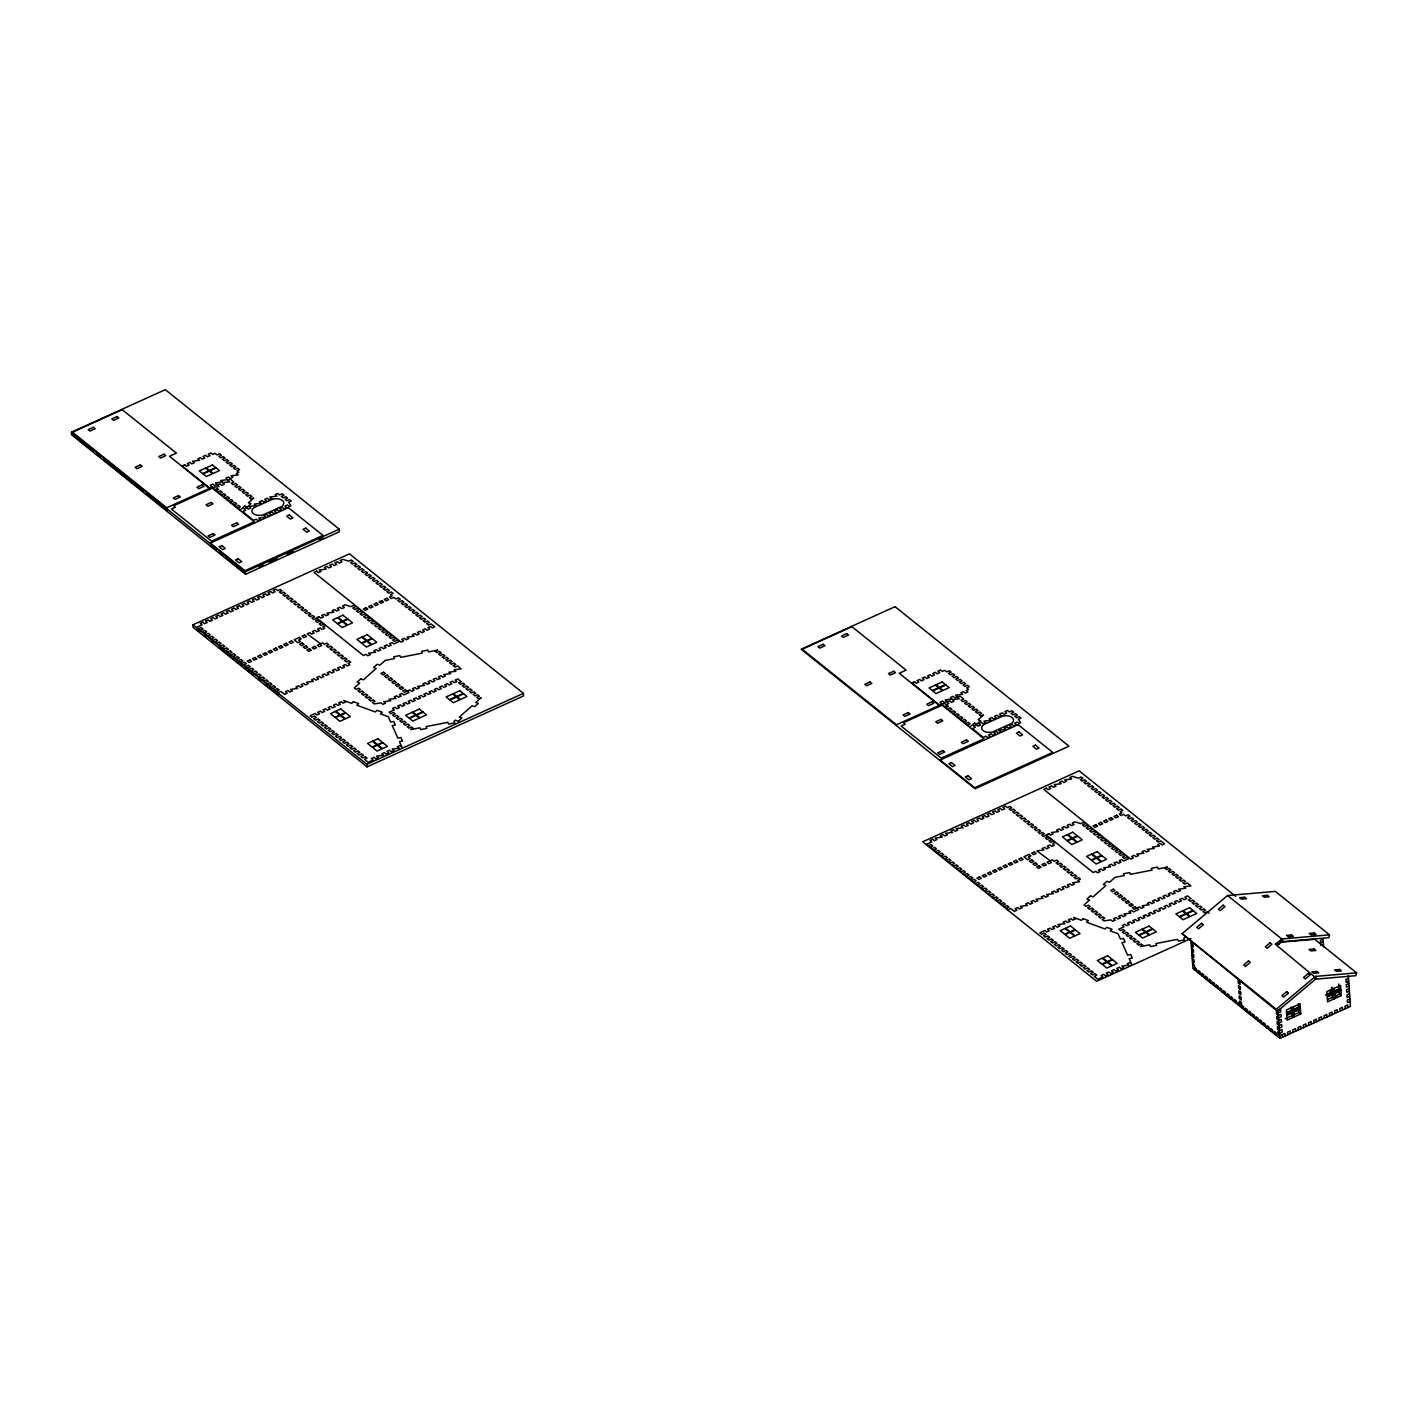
<?xml version="1.0" encoding="UTF-8"?>
<svg xmlns="http://www.w3.org/2000/svg" width="1428" height="1428" viewBox="0 0 1428 1428"><rect width="100%" height="100%" fill="white"/><g stroke="black" fill="none" stroke-linecap="round" stroke-linejoin="round"><path stroke-width="1.5" d="M1227.562 895.517L1281.737 938.964L1281.005 941.784L1328.79 937.678L1329.522 934.858L1275.347 891.411L1227.562 895.517L1182.098 933.68L1277.4 1011.256L1316.527 978.394L1275.418 944.283L1281.737 938.964L1329.522 934.858M1356.6 972.861L1315.456 976.395L1314.724 979.215L1355.85 975.681L1356.6 972.861L1314.742 939.303L1279.649 942.301M1185.472 937.303L1183.723 938.125L1184.508 939.892L1178.368 941.106L1177.564 939.338L1155.841 943.587L1156.644 945.372L1150.486 946.568L1149.701 944.8L1140.472 946.603L1143.078 945.425L1141.258 943.979L1138.651 945.157L1136.849 943.712L1139.455 942.516L1137.634 941.07L1135.028 942.248L1133.225 940.802L1135.831 939.624L1134.01 938.16L1131.404 939.338L1129.602 937.893L1132.208 936.714L1130.387 935.251L1127.781 936.447L1125.978 934.983L1128.584 933.805L1126.763 932.359L1124.157 933.537L1122.354 932.073L1124.961 930.895L1123.14 929.45L1120.534 930.628L1118.713 929.182L1124.05 926.897L1122.247 925.451L1124.853 924.273L1126.674 925.719L1129.28 924.541L1127.46 923.095L1130.137 921.881L1131.94 923.327L1134.564 922.149L1132.743 920.685L1135.349 919.507L1137.17 920.971L1139.776 919.775L1137.955 918.329L1140.561 917.151L1142.382 918.597L1144.988 917.419L1143.185 915.973L1145.791 914.777L1147.594 916.24L1150.2 915.045L1148.398 913.599L1151.004 912.421L1152.824 913.866L1155.43 912.688L1153.61 911.242L1156.216 910.047L1158.037 911.51L1160.643 910.332L1158.822 908.868L1161.428 907.69L1163.249 909.136L1165.855 907.958L1164.052 906.512L1166.658 905.316L1168.461 906.78L1171.067 905.602L1169.264 904.138L1171.87 902.96L1173.691 904.406L1176.297 903.228L1174.476 901.782L1177.083 900.586L1178.903 902.05L1181.509 900.872L1179.689 899.408L1182.295 898.23L1184.115 899.676L1186.722 898.498L1184.919 897.052L1187.525 895.874L1191.023 898.676L1188.417 899.854L1190.22 901.318L1192.844 900.122L1194.647 901.586L1192.041 902.764L1193.844 904.21L1196.468 903.031L1198.27 904.495L1195.664 905.673L1197.485 907.119L1200.091 905.941L1201.894 907.387L1199.288 908.583L1201.109 910.029L1203.715 908.851L1205.518 910.296L1202.911 911.475L1204.732 912.938L1207.338 911.76L1209.141 913.206M1278.078 944.943L1282.808 940.963L1281.737 938.964M1277.4 1011.256L1276.329 1009.239L1315.456 976.395M71.4 432.238L165.309 389.666L339.257 529.181L339.436 531.751L245.545 574.306L71.579 434.808L71.4 432.238L245.366 571.736L245.545 574.306M245.366 571.736L339.257 529.181M259.111 566.97L263.109 565.149M269.107 562.436L277.121 558.812M287.117 554.278L293.115 551.565M319.104 539.784L323.103 537.963M192.923 624.786L349.432 553.85L523.398 693.365L523.558 695.936L367.067 766.872L193.101 627.374L192.923 624.786L366.889 764.301L367.067 766.872M366.889 764.301L523.398 693.365M1190.934 938.553L1096.633 981.304L922.666 841.788L1079.157 770.852L1235.738 896.409M1323.238 941.73L1320.632 942.908L1320.454 940.338L1323.06 939.16L1323.595 946.871M1320.811 945.479L1323.417 944.301M1276.204 1008.775L1278.006 1010.221L1280.613 1009.043L1280.791 1011.613L1278.185 1012.791L1276.364 1011.345L1276.543 1013.916L1278.363 1015.362L1280.97 1014.183L1281.148 1016.754L1278.542 1017.932L1276.721 1016.486L1276.9 1019.056L1278.703 1020.502L1281.327 1019.324L1281.487 1021.895L1278.881 1023.073L1277.078 1021.627L1277.257 1024.197L1279.06 1025.643L1281.666 1024.465L1281.844 1027.035L1279.238 1028.214L1277.417 1026.768L1277.596 1029.338L1279.417 1030.784L1282.023 1029.606L1282.201 1032.176L1279.595 1033.354L1277.774 1031.909L1277.953 1034.479L1279.756 1035.925L1282.362 1034.747M1348.496 978.269L1345.89 979.447L1346.069 982.018L1348.675 980.84M1333.413 988.658L1326.898 991.621L1327.219 996.405L1333.734 993.442L1333.413 988.658L1331.592 987.212L1331.931 991.996L1333.734 993.442M1286.539 1012.559L1291.43 1010.346L1293.25 1011.792L1286.717 1014.755L1286.396 1009.971L1292.911 1007.026L1293.25 1011.792M1293.714 1009.31L1298.605 1007.097L1300.408 1008.543L1293.893 1011.506L1292.09 1010.042M1325.398 994.941L1331.931 991.996M1332.574 991.692L1339.089 988.729L1340.91 990.193L1334.395 993.138L1332.574 991.692L1332.36 988.515M1286.574 1013.202L1291.465 1010.988L1293.286 1012.434L1293.607 1017.218L1287.092 1020.163L1286.771 1015.397L1293.286 1012.434M1293.75 1009.953L1298.641 1007.74L1300.462 1009.185L1300.783 1013.969L1294.268 1016.915L1292.447 1015.469L1298.98 1012.506L1300.783 1013.969M1327.076 994.852L1331.967 992.639L1332.288 997.404L1334.109 998.868L1327.594 1001.813L1327.255 997.047L1333.788 994.084L1334.109 998.868M1334.252 991.603L1339.143 989.372L1340.946 990.836L1341.285 995.602L1334.752 998.565L1332.949 997.119L1332.627 992.335M1349.032 985.98L1346.425 987.159L1346.247 984.588L1348.853 983.41L1347.032 981.964M1300.462 1009.185L1293.947 1012.149L1294.268 1016.915M1340.946 990.836L1334.43 993.781L1334.752 998.565M1349.192 988.551L1346.586 989.729L1346.765 992.299L1349.371 991.121M1285.271 1018.717L1291.804 1015.754L1293.607 1017.218M1327.397 999.618L1332.288 997.404M1334.573 996.369L1339.464 994.156L1341.285 995.602M1349.549 993.692L1346.943 994.87L1347.122 997.44L1349.728 996.262M1349.906 998.832L1347.3 1000.011L1347.461 1002.581L1350.085 1001.403M1191.023 940.463L1192.951 968.577L1279.934 1038.334L1350.424 1006.383L1348.318 975.699M1275.418 944.283L1279.256 943.944M1329.504 990.461L1333.788 994.084M1334.948 994.816L1336.751 996.262M1182.098 933.68L1276.329 1009.239M1191.202 943.033L1193.023 944.497L1193.183 947.067L1191.38 945.604M1191.559 948.174L1193.362 949.638L1193.54 952.208L1191.72 950.745M1191.898 953.315L1193.719 954.779L1193.897 957.349L1192.077 955.885M1192.255 958.456L1194.058 959.919L1194.236 962.49L1192.434 961.026M1192.612 963.597L1194.415 965.06L1194.754 970.023M1194.576 967.452L1196.396 968.916L1196.575 971.486M1239.7 1003.634L1238.076 1002.331L1238.255 1004.901M1241.521 1005.098L1243.502 1006.686L1243.681 1009.257M72.65 434.79L93.195 451.266M96.622 454.015L100.049 456.764M103.476 459.513L142.889 491.107M146.316 493.856L166.88 510.349M210.576 545.621L215.753 549.762M219.216 552.547L222.661 555.313M226.124 558.08L245.116 573.324M196.993 629.819L198.795 631.265M204.24 635.639L206.043 637.084M211.487 641.44L213.308 642.903M218.734 647.259L220.555 648.705M222.357 650.168L224.178 651.614M225.981 653.078L227.802 654.524M229.605 655.97L231.425 657.433M233.228 658.879L235.049 660.343M236.852 661.789L238.672 663.235M240.475 664.698L242.117 666.001M243.92 667.465L245.919 669.054M247.722 670.5L249.543 671.963M251.346 673.409L253.167 674.873M258.593 679.228L260.414 680.674M265.858 685.047L267.661 686.493M269.481 687.939L271.284 689.403M273.105 690.849L274.908 692.312M276.729 693.758L278.531 695.204M1347.8 1007.561L1347.639 1004.991L1345.015 1006.169L1345.194 1008.739M1342.588 1009.917L1342.409 1007.347L1339.803 1008.525L1339.982 1011.113M1340.91 990.193L1340.589 985.409L1334.055 988.372L1334.395 993.138M1338.768 983.963L1339.089 988.729M1339.143 989.372L1339.464 994.156M1337.376 1012.291L1337.197 1009.721L1334.591 1010.899L1334.769 1013.469M1332.163 1014.648L1331.985 1012.077L1329.379 1013.255L1329.557 1015.826M1326.933 1017.022L1326.773 1014.451L1324.149 1015.629L1324.327 1018.2M1321.721 1019.378L1321.543 1016.807L1318.936 1017.985L1319.115 1020.556M1316.509 1021.752L1316.33 1019.181L1313.724 1020.36L1313.903 1022.93M1311.297 1024.108L1311.118 1021.538L1308.512 1022.716L1308.691 1025.286M1306.067 1026.482L1305.906 1023.912L1303.282 1025.09L1303.461 1027.66M1300.408 1008.543L1300.087 1003.777L1293.572 1006.722L1293.893 1011.506M1300.854 1028.838L1300.676 1026.268L1298.07 1027.446L1298.248 1030.016M1298.391 1003.902L1298.605 1007.097M1298.641 1007.74L1298.98 1012.506M1295.642 1031.212L1295.464 1028.624L1292.858 1029.82L1293.036 1032.39M1291.215 1007.151L1291.43 1010.346M1291.59 1012.577L1291.804 1015.754M1290.359 1033.604L1290.18 1031.034L1287.574 1032.212L1287.753 1034.782M1285.146 1035.96L1284.968 1033.39L1282.362 1034.568L1282.54 1037.139M1278.006 1010.221L1279.934 1038.334M1276.293 1035.425L1276.132 1032.855L1274.311 1031.391L1274.49 1033.961M1272.669 1032.515L1272.509 1029.945L1270.688 1028.499L1270.866 1031.07M1269.046 1029.606L1268.885 1027.035L1267.064 1025.59L1267.243 1028.16M1265.422 1026.696L1265.262 1024.126L1263.441 1022.68L1263.619 1025.25M1261.799 1023.787L1261.62 1021.216L1259.817 1019.77L1259.996 1022.341M1258.175 1020.895L1257.997 1018.325L1256.194 1016.861L1256.372 1019.431M1254.552 1017.985L1254.373 1015.415L1252.57 1013.951L1252.749 1016.522M1250.928 1015.076L1250.75 1012.506L1248.947 1011.06L1249.125 1013.63M1247.304 1012.166L1247.126 1009.596L1245.323 1008.15L1245.502 1010.721M1241.7 1007.668L1241.343 1002.527L1239.522 1001.064L1239.879 1006.205M1236.434 1003.456L1236.255 1000.885L1234.452 999.421L1234.631 1001.992M1232.81 1000.546L1232.632 997.976L1230.829 996.512L1230.99 999.082M1229.187 997.636L1229.008 995.066L1227.205 993.62L1227.366 996.191M1225.563 994.727L1225.385 992.157L1223.582 990.711L1223.742 993.281M1221.94 991.817L1221.761 989.247L1219.958 987.801L1220.119 990.372M1218.316 988.926L1218.138 986.355L1216.335 984.892L1216.495 987.462M1214.692 986.016L1214.514 983.446L1212.693 981.982L1212.872 984.552M1211.069 983.107L1210.89 980.536L1209.07 979.09L1209.248 981.661M1207.445 980.197L1207.267 977.627L1205.446 976.181L1205.625 978.751M1203.822 977.287L1203.643 974.717L1201.823 973.271L1202.001 975.842M1200.198 974.378L1200.02 971.808L1198.199 970.362L1198.378 972.932M244.723 506.047L240.243 510.01L237.708 507.993L240.315 506.815L238.512 505.351L235.906 506.547L234.085 505.084L236.691 503.906L234.888 502.442L232.282 503.638L230.461 502.174L233.067 500.996L231.265 499.55L228.658 500.728L226.838 499.264L229.444 498.086L227.641 496.641L225.035 497.819L223.214 496.373L225.82 495.177L224.017 493.731L221.411 494.909L219.591 493.463L222.197 492.285L220.394 490.821L217.788 492L215.967 490.554L218.573 489.376L217.449 488.465L214.843 489.643L212.094 487.448L219.127 486.537L217.324 485.092L219.93 483.913L221.733 485.359L224.339 484.181L222.536 482.718L229.569 481.807L227.748 480.361L230.354 479.183L233.871 481.986L231.247 483.164L233.067 484.627L235.674 483.432L237.494 484.895L234.87 486.073L236.691 487.537L239.297 486.341L241.118 487.805L238.512 488.983L240.315 490.429L242.921 489.251L244.741 490.714L242.135 491.892L243.938 493.338L246.544 492.16L248.365 493.606L245.759 494.802L247.562 496.248L250.168 495.07L251.988 496.516L249.382 497.694L251.185 499.157L253.791 497.979L248.347 502.817L250.953 503.763L247.33 506.994L244.723 506.047M360.766 678.889L357.125 682.12L359.731 683.084L354.287 687.921L356.107 689.367L358.714 688.189L360.516 689.635L357.91 690.831L359.731 692.277L362.337 691.098L364.14 692.544L361.534 693.722L363.355 695.186L365.961 694.008L367.764 695.454L365.157 696.632L366.978 698.096L369.584 696.9L371.387 698.363L368.781 699.541L370.602 700.987L373.208 699.809L375.011 701.273L372.405 702.451L374.225 703.897L381.133 702.897L382.936 704.343L385.56 703.165L383.739 701.701L390.772 700.791L388.969 699.345L395.984 698.435L394.182 696.971L396.716 695.829L398.519 697.275L401.143 696.096L399.322 694.651L401.928 693.472L403.749 694.918L408.961 692.544L405.338 689.653L402.732 690.831L404.535 692.277L409.765 689.92L411.567 691.366L414.174 690.188L412.371 688.742L414.977 687.546L416.78 689.01L419.404 687.832L417.583 686.368L424.616 685.458L422.795 684.012L425.401 682.816L427.222 684.28L429.828 683.102L428.007 681.638L430.631 680.46L432.434 681.906L435.04 680.728L433.219 679.282L435.826 678.104L437.646 679.549L440.252 678.371L438.45 676.908L441.056 675.73L442.858 677.193L445.465 675.997L443.662 674.551L450.695 673.641L448.874 672.177L455.907 671.267L454.086 669.821L461.19 668.875L457.567 665.966L454.961 667.162L453.14 665.698L455.764 664.52L453.943 663.056L451.337 664.252L449.517 662.788L452.14 661.61L450.32 660.164L447.714 661.342L445.893 659.879L448.517 658.701L446.696 657.255L444.09 658.433L442.269 656.987L444.876 655.791L443.073 654.345L440.467 655.523L438.646 654.078L441.252 652.899L439.449 651.436L436.843 652.614L435.147 651.257L437.753 650.079L428.525 651.9L427.74 650.115L421.581 651.329L422.385 653.096L400.661 657.362L399.858 655.595L393.717 656.791L394.503 658.576L385.274 660.379L379.83 665.216L377.224 664.27L373.583 667.501L376.189 668.447L363.372 679.853L360.766 678.889M353.466 701.719L351.645 703.344L343.827 700.488L345.647 701.933L343.041 703.111L341.221 701.666L338.614 702.844L340.435 704.29L337.811 705.486L336.008 704.022L333.402 705.218L335.205 706.664L332.599 707.842L330.796 706.396L328.19 707.574L329.993 709.02L327.387 710.216L325.566 708.752L322.96 709.93L324.781 711.394L322.175 712.572L320.354 711.126L317.748 712.304L319.569 713.75L316.945 714.946L315.142 713.482L310.09 715.767L311.911 717.231L314.517 716.035L316.338 717.499L313.714 718.677L315.534 720.14L318.141 718.944L319.961 720.408L317.337 721.586L319.158 723.032L321.764 721.854L323.585 723.318L320.979 724.496L322.782 725.942L325.388 724.764L327.208 726.209L324.602 727.405L326.405 728.851L329.011 727.673L330.832 729.119L328.226 730.297L330.029 731.761L332.635 730.583L334.455 732.029L331.849 733.207L333.652 734.67L336.258 733.474L338.079 734.938L335.473 736.116L337.276 737.562L339.882 736.384L341.703 737.848L339.096 739.026L340.899 740.472L343.505 739.293L345.326 740.739L342.72 741.935L344.523 743.381L347.129 742.203L348.95 743.649L346.344 744.827L348.146 746.291L350.752 745.113L352.573 746.558L349.967 747.736L351.77 749.2L354.376 748.004L356.197 749.468L353.591 750.646L355.393 752.11L358.017 750.914L359.82 752.377L357.214 753.556L359.017 755.001L361.641 753.823L363.444 755.287L360.838 756.465L362.641 757.911L365.265 756.733L367.067 758.179L364.461 759.375L368.085 762.266L373.136 759.982L371.316 758.536L373.922 757.358L375.743 758.803L378.349 757.625L376.528 756.162L383.561 755.251L381.758 753.805L384.364 752.627L386.167 754.073L388.773 752.895L386.97 751.449L389.576 750.253L391.379 751.717L394.003 750.521L392.182 749.075L399.215 748.165L397.395 746.719L400.001 745.523L401.821 746.987L399.447 741.668L402.517 741.061L400.929 737.508L397.859 738.115L392.254 725.585L395.324 724.978L393.753 721.443L390.665 722.05L388.291 716.713L380.473 713.857L382.293 712.251L377.081 710.341L375.261 711.965L356.857 705.236L358.678 703.629L353.466 701.719M455.728 720.301L453.979 721.122L454.764 722.889L448.624 724.103L447.821 722.336L426.097 726.602L426.901 728.369L420.742 729.583L419.957 727.798L410.728 729.619L413.335 728.423L411.532 726.977L408.908 728.155L407.105 726.709L409.711 725.531L407.908 724.067L405.284 725.245L403.481 723.8L406.087 722.622L404.267 721.158L401.661 722.354L399.858 720.89L402.464 719.712L400.643 718.248L398.037 719.444L396.234 717.981L398.84 716.802L397.02 715.357L394.414 716.535L392.611 715.071L395.217 713.893L393.396 712.447L390.79 713.625L388.987 712.179L394.324 709.912L392.504 708.449L395.11 707.271L396.93 708.716L399.537 707.538L397.716 706.092L400.393 704.879L402.214 706.324L404.82 705.146L402.999 703.701L405.606 702.505L407.426 703.968L410.032 702.79L408.229 701.326L410.836 700.148L412.638 701.594L415.245 700.416L413.442 698.97L416.048 697.774L417.868 699.238L420.475 698.06L418.654 696.596L421.26 695.418L423.081 696.864L425.687 695.686L423.866 694.24L426.472 693.044L428.293 694.508L430.899 693.33L429.096 691.866L431.702 690.688L433.505 692.134L436.111 690.956L434.308 689.51L436.914 688.332L438.735 689.778L441.341 688.599L439.521 687.136L442.127 685.958L443.947 687.404L446.553 686.225L444.733 684.78L447.357 683.601L449.16 685.047L451.766 683.869L449.963 682.405L452.569 681.227L454.372 682.691L456.978 681.495L455.175 680.049L457.781 678.871L461.28 681.674L458.674 682.852L460.494 684.315L463.1 683.119L464.903 684.583L462.297 685.761L464.118 687.225L466.724 686.029L468.527 687.493L465.921 688.671L467.741 690.117L470.347 688.939L472.15 690.402L469.544 691.58L471.365 693.026L473.971 691.848L475.774 693.294L473.168 694.49L474.989 695.936L477.595 694.758L479.397 696.204L476.791 697.382L478.612 698.845L481.218 697.667L475.774 702.505L478.38 703.451L474.739 706.681L472.132 705.735L459.37 717.088L461.958 718.034L458.334 721.265L455.728 720.301M974.449 723.032L969.987 727.013L967.452 724.996L970.058 723.817L968.255 722.354L965.631 723.532L963.829 722.086L966.435 720.908L964.632 719.444L962.008 720.64L960.205 719.176L962.811 717.998L961.008 716.535L958.384 717.731L956.581 716.267L959.188 715.089L957.367 713.643L954.761 714.821L952.958 713.375L955.564 712.179L953.743 710.733L951.137 711.912L949.334 710.466L951.94 709.27L950.12 707.824L947.514 709.002L945.711 707.556L948.317 706.378L947.192 705.468L944.586 706.646L941.837 704.45L944.443 703.272L946.264 704.718L948.87 703.54L947.05 702.094L949.656 700.898L951.476 702.362L954.082 701.184L952.28 699.72L959.295 698.81L957.492 697.364L960.098 696.168L963.597 698.988L960.99 700.166L962.811 701.63L965.417 700.434L967.22 701.898L964.614 703.076L966.435 704.522L969.041 703.344L970.844 704.807L968.238 705.985L970.058 707.431L972.664 706.253L974.467 707.699L971.861 708.895L973.682 710.341L976.288 709.163L978.091 710.609L975.485 711.787L977.305 713.25L979.911 712.072L981.732 713.518L979.108 714.696L980.929 716.16L983.535 714.964L978.091 719.819L980.697 720.765L977.055 723.996L974.449 723.032M1090.51 895.891L1086.869 899.122L1089.475 900.068L1084.03 904.924L1085.833 906.369L1088.457 905.191L1090.26 906.637L1087.654 907.815L1089.457 909.279L1092.081 908.101L1093.884 909.547L1091.278 910.725L1093.08 912.189L1095.704 910.993L1097.507 912.456L1094.901 913.634L1096.704 915.08L1099.328 913.902L1101.131 915.366L1098.525 916.544L1100.345 917.99L1102.951 916.812L1104.754 918.258L1102.148 919.453L1103.969 920.899L1110.877 919.9L1112.68 921.346L1115.304 920.167L1113.483 918.704L1116.089 917.526L1117.91 918.972L1120.516 917.793L1118.695 916.348L1121.319 915.152L1123.122 916.615L1125.728 915.437L1123.925 913.974L1130.869 913.099L1129.066 911.653L1131.672 910.457L1133.475 911.921L1138.705 909.547L1135.082 906.637L1132.475 907.833L1134.278 909.279L1139.49 906.923L1141.311 908.369L1143.917 907.191L1142.097 905.727L1149.129 904.816L1147.327 903.371L1149.933 902.193L1151.736 903.638L1154.342 902.46L1152.539 900.997L1155.145 899.818L1156.966 901.282L1159.572 900.086L1157.751 898.64L1160.357 897.462L1162.178 898.908L1164.784 897.73L1162.963 896.284L1165.569 895.106L1167.39 896.552L1169.996 895.374L1168.175 893.91L1170.781 892.732L1172.602 894.178L1175.208 893L1173.405 891.554L1176.012 890.376L1177.814 891.822L1180.42 890.644L1178.618 889.18L1185.651 888.27L1183.83 886.824L1190.934 885.878L1187.311 882.968L1184.705 884.146L1182.884 882.7L1185.49 881.522L1183.687 880.059L1181.081 881.254L1179.26 879.791L1181.866 878.613L1180.063 877.149L1177.457 878.345L1175.637 876.881L1178.243 875.703L1176.44 874.257L1173.834 875.435L1172.013 873.972L1174.619 872.794L1172.816 871.348L1170.21 872.526L1168.39 871.08L1170.996 869.884L1169.193 868.438L1166.587 869.616L1164.891 868.26L1167.497 867.082L1158.269 868.884L1157.483 867.117L1151.325 868.331L1152.11 870.098L1130.387 874.364L1129.602 872.597L1123.443 873.793L1124.247 875.578L1115.018 877.381L1109.574 882.218L1106.968 881.272L1103.326 884.503L1105.932 885.449L1093.116 896.855L1090.51 895.891M1083.209 918.722L1081.389 920.328L1073.57 917.472L1075.391 918.936L1072.767 920.114L1070.964 918.668L1068.358 919.846L1070.161 921.292L1067.555 922.488L1065.752 921.024L1063.146 922.202L1064.949 923.666L1057.916 924.576L1059.737 926.022L1057.131 927.218L1055.31 925.755L1052.704 926.933L1054.524 928.396L1051.9 929.574L1050.098 928.129L1047.492 929.307L1049.294 930.753L1046.688 931.931L1044.885 930.485L1039.834 932.77L1041.655 934.233L1044.261 933.037L1046.064 934.501L1043.457 935.679L1045.278 937.125L1047.884 935.947L1049.687 937.411L1047.081 938.589L1048.902 940.035L1051.508 938.856L1053.311 940.302L1050.705 941.498L1052.525 942.944L1055.131 941.766L1056.934 943.212L1054.328 944.39L1056.149 945.854L1058.755 944.676L1060.558 946.121L1057.952 947.3L1059.772 948.763L1062.378 947.567L1064.199 949.031L1061.575 950.209L1063.396 951.655L1066.002 950.477L1067.823 951.94L1065.199 953.119L1067.019 954.564L1069.626 953.386L1071.446 954.832L1068.822 956.028L1070.643 957.474L1073.249 956.296L1075.07 957.742L1072.446 958.938L1074.267 960.384L1076.873 959.205L1078.693 960.651L1076.087 961.829L1077.89 963.293L1080.496 962.115L1082.317 963.561L1079.711 964.739L1081.514 966.203L1084.12 965.007L1085.94 966.47L1083.334 967.649L1085.137 969.094L1087.743 967.916L1089.564 969.38L1086.958 970.558L1088.761 972.004L1091.367 970.826L1093.188 972.272L1090.581 973.468L1092.384 974.913L1094.99 973.735L1096.811 975.181L1094.205 976.359L1097.829 979.269L1102.862 976.984L1101.059 975.538L1103.665 974.36L1105.468 975.806L1108.092 974.628L1106.272 973.164L1108.878 971.986L1110.698 973.45L1113.304 972.254L1111.484 970.808L1114.09 969.63L1115.911 971.076L1118.517 969.898L1116.714 968.434L1119.32 967.256L1121.123 968.72L1123.729 967.524L1121.926 966.078L1128.959 965.167L1127.138 963.704L1129.744 962.526L1131.565 963.989L1129.173 958.67L1132.261 958.063L1130.673 954.511L1127.602 955.118L1121.997 942.587L1125.068 941.98L1123.479 938.446L1120.409 939.035L1118.035 933.716L1110.216 930.86L1112.037 929.253L1106.825 927.343L1105.004 928.968L1086.601 922.238L1088.422 920.632L1083.209 918.722M1201.537 923.309L1196.753 927.325L1198.574 928.771L1203.34 924.773L1201.537 923.309M1223.153 905.173L1218.37 909.172L1220.19 910.636L1224.956 906.619L1223.153 905.173M1248.465 960.955L1243.699 964.953L1245.502 966.417L1250.285 962.401L1248.465 960.955M1270.081 942.819L1265.315 946.818L1267.118 948.263L1271.902 944.265L1270.081 942.819M1286.699 991.621L1281.933 995.619L1283.736 997.065L1288.52 993.067L1286.699 991.621M1308.316 973.468L1303.55 977.484L1305.353 978.93L1310.136 974.931L1308.316 973.468M122.183 409.675L72.471 432.22L166.701 507.779L209.505 488.376L169.45 456.264L176.376 453.122L122.183 409.675M93.373 427.275L88.161 429.649L89.982 431.095L95.194 428.739L93.373 427.275M117.025 416.565L111.812 418.939L113.615 420.385L118.827 418.011L117.025 416.565M140.319 464.921L135.107 467.277L136.91 468.741L142.122 466.367L140.319 464.921M163.952 454.211L158.74 456.567L160.561 458.031L165.773 455.657L163.952 454.211M184.712 464.796L182.106 465.974L209.452 487.894L212.058 486.716L210.237 485.27L212.861 484.074L214.664 485.538L217.27 484.36L215.467 482.896L222.482 481.986L220.68 480.54L227.712 479.629L225.892 478.166L228.498 476.988L230.319 478.434L232.925 477.255L231.104 475.81L238.137 474.899L236.334 473.436L238.762 472.329L236.959 470.883L239.565 469.705L237.744 468.241L235.138 469.437L233.335 467.973L235.941 466.795L234.121 465.349L231.514 466.528L229.694 465.064L232.318 463.886L230.497 462.44L227.891 463.618L226.07 462.172L228.694 460.976L226.873 459.53L224.267 460.709L222.447 459.263L225.071 458.085L223.25 456.621L220.644 457.799L218.823 456.353L221.447 455.175L219.626 453.711L217.02 454.907L215.057 453.319L212.611 454.425L210.808 452.979L208.185 454.158L210.005 455.603L207.399 456.781L205.578 455.336L202.972 456.514L204.793 457.977L202.187 459.156L200.366 457.692L197.76 458.888L199.581 460.334L192.548 461.244L194.351 462.708L191.745 463.886L189.942 462.422L187.318 463.618L189.139 465.064L186.532 466.242L184.712 464.796M205.561 468.116L199.331 470.937L202.615 473.56L208.827 470.74L205.561 468.116M212.433 464.993L206.221 467.813L209.488 470.437L215.717 467.616L212.433 464.993M209.291 471.097L203.062 473.917L206.328 476.541L212.558 473.721L209.291 471.097M216.163 467.973L209.934 470.812L213.218 473.436L219.448 470.615L216.163 467.973M178.554 495.587L173.341 497.944L175.144 499.407L180.356 497.033L178.554 495.587M202.187 484.86L196.975 487.234L198.795 488.679L204.008 486.323L202.187 484.86M212.415 488.197L173.609 505.78L175.412 507.226L171.414 509.046L211.469 541.158L254.273 521.755L212.415 488.197M211.237 502.406L206.007 504.762L207.828 506.226L213.04 503.852L211.237 502.406M246.419 507.654L243.813 508.832L245.634 510.296L242.653 511.635L253.559 520.363L256.165 519.185L257.968 520.649L260.592 519.453L258.771 518.007L265.804 517.097L263.984 515.633L266.59 514.455L268.41 515.919L271.017 514.723L269.214 513.277L271.82 512.099L273.623 513.544L276.229 512.366L274.426 510.921L277.032 509.725L278.835 511.188L281.459 509.992L279.638 508.546L282.244 507.368L284.065 508.814L286.671 507.636L284.85 506.19L287.456 504.994L289.277 506.458L290.901 505.708L288.617 502.21L291.223 501.032L289.402 499.568L286.796 500.746L284.993 499.3L287.599 498.122L285.778 496.658L283.172 497.854L281.37 496.391L283.976 495.213L282.137 493.749L279.531 494.927L277.71 493.463L275.104 494.659L276.925 496.105L269.892 497.015L271.695 498.461L269.089 499.657L267.286 498.194L264.68 499.372L266.5 500.835L263.877 502.013L262.074 500.568L259.468 501.746L261.27 503.191L254.255 504.102L256.058 505.566L249.025 506.476L250.846 507.922L248.24 509.1L246.419 507.654M272.623 499.211L254.006 507.636A8.157 4.784 -3.9 0 0 253.327 513.634A8.157 4.784 -3.9 0 0 263.073 514.901L281.673 506.476A8.157 4.784 -3.9 0 0 282.369 500.478A8.157 4.784 -3.9 0 0 272.623 499.211M213.183 533.554L207.97 535.928L209.791 537.374L215.003 535L213.183 533.554M236.762 522.88L231.532 525.236L233.353 526.682L238.565 524.326L236.762 522.88M288.385 507.69L210.398 543.051L244.938 570.736L322.942 535.393L288.385 507.69M221.715 545.567L219.109 546.763L222.732 549.673L225.338 548.477L221.715 545.567M289.277 514.955L286.671 516.133L290.295 519.042L292.901 517.864L289.277 514.955M238.155 558.741L235.531 559.937L239.154 562.828L241.778 561.65L238.155 558.741M305.699 528.128L303.093 529.306L306.717 532.216L309.323 531.038L305.699 528.128M202.83 622.251L200.223 623.429L202.026 624.875L196.814 627.249L198.635 628.695L201.241 627.517L203.044 628.98L200.438 630.159L202.258 631.604L204.864 630.426L206.667 631.872L204.061 633.068L205.882 634.514L208.488 633.336L210.291 634.782L207.685 635.96L209.505 637.423L212.112 636.245L213.914 637.691L211.308 638.869L213.129 640.333L215.735 639.137L217.538 640.601L214.932 641.779L216.753 643.225L219.359 642.047L221.161 643.51L218.555 644.688L220.376 646.134L222.982 644.956L224.785 646.402L222.179 647.598L224 649.044L226.606 647.866L228.409 649.312L225.802 650.508L227.623 651.953L230.229 650.775L232.032 652.221L229.426 653.399L231.247 654.863L233.853 653.685L235.674 655.131L233.05 656.309L234.87 657.772L237.476 656.577L239.297 658.04L236.673 659.218L238.494 660.664L241.1 659.486L242.921 660.95L240.297 662.128L241.939 663.431L244.545 662.253L246.366 663.699L243.742 664.895L245.741 666.483L248.347 665.305L250.168 666.751L247.562 667.929L249.364 669.393L251.971 668.215L253.791 669.661L251.185 670.839L252.988 672.302L255.594 671.106L257.415 672.57L254.809 673.748L256.612 675.212L259.218 674.016L261.038 675.48L258.432 676.658L260.235 678.104L262.841 676.926L264.662 678.389L262.056 679.567L263.859 681.013L266.465 679.835L268.286 681.281L265.679 682.477L267.482 683.923L270.088 682.745L271.909 684.191L269.303 685.369L271.106 686.832L273.712 685.654L275.533 687.1L272.926 688.278L274.729 689.742L277.335 688.546L279.156 690.01L276.55 691.188L278.353 692.634L280.977 691.455L284.6 694.365L287.207 693.187L285.386 691.723L287.992 690.545L289.813 692.009L292.419 690.813L290.598 689.367L297.702 688.421L295.882 686.975L298.488 685.797L300.308 687.243L302.914 686.065L301.112 684.601L303.718 683.423L305.521 684.887L308.127 683.691L306.324 682.245L313.357 681.334L311.536 679.871L314.142 678.693L315.963 680.156L318.569 678.96L316.748 677.515L319.354 676.336L321.175 677.782L323.781 676.604L321.978 675.141L324.584 673.962L326.387 675.426L328.993 674.23L327.19 672.784L329.797 671.606L331.599 673.052L334.223 671.874L332.403 670.428L335.009 669.232L336.829 670.696L339.436 669.5L337.615 668.054L340.221 666.876L342.042 668.322L344.648 667.144L342.845 665.698L345.451 664.502L347.254 665.966L349.86 664.788L348.057 663.324L350.663 662.146L348.843 660.682L346.236 661.878L344.434 660.414L347.04 659.236L345.219 657.79L342.613 658.968L340.81 657.505L343.416 656.327L341.595 654.881L338.989 656.059L337.186 654.613L339.793 653.417L337.972 651.971L335.366 653.149L333.563 651.703L336.169 650.525L334.348 649.062L331.742 650.24L329.939 648.794L332.546 647.616L330.725 646.152L328.119 647.348L326.316 645.884L328.922 644.706L326.941 643.118L324.334 644.314L322.532 642.85L320.515 643.76L307.145 633.871L309.751 632.693L311.554 634.157L314.16 632.961L312.357 631.515L314.963 630.337L316.784 631.783L319.39 630.605L317.569 629.141L320.193 627.963L321.996 629.427L324.602 628.231L322.799 626.785L325.406 625.607L323.585 624.143L320.979 625.321L319.176 623.875L321.782 622.697L319.961 621.234L317.355 622.429L315.552 620.966L318.158 619.788L316.338 618.342L313.732 619.52L311.929 618.056L314.535 616.878L312.714 615.432L310.108 616.61L308.305 615.165L310.911 613.969L309.091 612.523L306.484 613.701L304.682 612.255L307.288 611.077L305.467 609.613L302.861 610.791L301.058 609.345L303.664 608.167L301.843 606.704L299.237 607.9L297.435 606.436L300.041 605.258L298.22 603.794L295.614 604.99L293.811 603.526L296.417 602.348L294.596 600.902L291.99 602.081L290.17 600.617L292.794 599.439L290.973 597.993L288.367 599.171L286.546 597.725L289.17 596.529L287.349 595.083L284.743 596.261L282.923 594.816L285.546 593.637L283.726 592.174L281.12 593.352L279.388 591.977L282.012 590.799L280.281 589.407L277.675 590.603L275.854 589.139L273.248 590.317L275.068 591.781L272.462 592.959L270.642 591.513L268.036 592.691L269.856 594.137L267.232 595.333L265.429 593.869L262.823 595.048L264.626 596.511L262.02 597.689L260.217 596.244L257.611 597.422L259.414 598.867L256.808 600.063L254.987 598.6L252.381 599.778L254.202 601.242L251.596 602.42L249.775 600.974L247.169 602.152L248.99 603.598L246.366 604.776L244.563 603.33L241.957 604.508L243.76 605.972L241.153 607.15L239.351 605.704L236.745 606.882L238.547 608.328L235.941 609.506L234.121 608.06L231.514 609.238L233.335 610.702L230.729 611.88L228.908 610.416L226.302 611.612L228.123 613.058L225.499 614.236L223.696 612.79L221.09 613.969L222.893 615.432L220.287 616.61L218.484 615.147L215.878 616.343L217.681 617.788L215.075 618.967L213.254 617.521L210.648 618.699L212.469 620.163L209.862 621.341L208.042 619.877L205.436 621.073L207.256 622.519L204.632 623.697L202.83 622.251M316.641 571.182L314.017 572.36L401 642.118L403.606 640.94L401.803 639.476L404.41 638.298L406.23 639.762L408.836 638.566L407.016 637.12L414.049 636.21L412.228 634.746L414.852 633.568L416.655 635.032L419.261 633.836L417.458 632.39L420.064 631.212L421.867 632.658L424.473 631.479L422.67 630.016L425.276 628.838L427.097 630.301L429.703 629.105L427.882 627.66L430.488 626.481L432.309 627.927L434.737 626.821L431.113 623.911L428.507 625.107L426.704 623.643L429.31 622.465L427.49 621.019L424.884 622.197L423.081 620.734L425.687 619.556L423.866 618.11L421.26 619.288L419.439 617.842L422.063 616.646L420.243 615.2L417.636 616.378L415.816 614.933L418.44 613.754L416.619 612.291L414.013 613.469L412.192 612.023L414.816 610.845L412.995 609.381L410.389 610.577L408.569 609.113L411.175 607.935L409.372 606.489L406.766 607.668L404.945 606.204L407.551 605.026L405.748 603.58L403.142 604.758L401.322 603.312L403.928 602.116L402.125 600.67L399.519 601.848L397.698 600.403L400.304 599.224L398.501 597.761L395.895 598.939L393.896 597.35L391.29 598.528L389.469 597.082L392.093 595.887L390.451 594.583L393.057 593.405L391.254 591.942L388.648 593.138L386.827 591.674L389.433 590.496L387.631 589.05L385.024 590.228L383.204 588.764L385.81 587.586L384.007 586.14L381.401 587.319L379.58 585.873L382.186 584.677L380.383 583.231L377.777 584.409L375.957 582.963L378.563 581.785L376.76 580.321L374.154 581.499L372.333 580.054L374.939 578.875L373.136 577.412L370.512 578.608L368.71 577.144L371.316 575.966L369.513 574.52L366.889 575.698L365.086 574.234L367.692 573.056L365.889 571.611L363.265 572.789L361.462 571.343L364.069 570.147L362.248 568.701L359.642 569.879L357.839 568.433L360.445 567.237L358.624 565.791L356.018 566.97L354.215 565.524L356.822 564.346L355.001 562.882L352.395 564.06L350.592 562.614L353.198 561.436L351.377 559.972L348.771 561.168L342.72 559.365L340.114 560.544L341.917 561.989L339.311 563.185L337.508 561.722L334.884 562.9L336.705 564.363L334.098 565.542L332.278 564.096L329.672 565.274L331.492 566.72L328.886 567.898L327.066 566.452L324.459 567.63L326.262 569.094L319.247 570.004L321.05 571.45L318.444 572.628L316.641 571.182M319.033 616.682L316.427 617.86L363.372 655.506L365.979 654.327L367.781 655.773L370.387 654.595L368.585 653.149L375.618 652.239L373.797 650.775L376.403 649.597L378.224 651.043L380.83 649.865L379.009 648.419L381.633 647.223L383.436 648.687L386.042 647.509L384.239 646.045L386.845 644.867L388.648 646.313L391.254 645.135L389.451 643.689L392.057 642.493L393.878 643.957L398.912 641.672L397.109 640.208L394.485 641.404L392.682 639.94L395.288 638.762L393.485 637.316L390.861 638.494L389.059 637.031L391.665 635.853L389.862 634.407L387.238 635.585L385.435 634.139L388.041 632.943L386.22 631.497L383.614 632.675L381.811 631.23L384.418 630.051L382.597 628.588L379.991 629.766L378.188 628.32L380.794 627.142L378.973 625.678L376.367 626.874L374.564 625.41L377.171 624.232L375.35 622.769L372.744 623.965L370.941 622.501L373.547 621.323L371.726 619.877L369.12 621.055L367.317 619.591L369.923 618.413L368.103 616.967L365.497 618.145L363.694 616.7L366.3 615.504L364.479 614.058L361.873 615.236L360.07 613.79L362.676 612.612L360.856 611.148L358.249 612.326L356.447 610.881L359.053 609.702L357.232 608.239L354.626 609.435L352.823 607.971L355.429 606.793L353.698 605.418L351.092 606.597L345.13 604.865L342.506 606.043L344.327 607.507L341.72 608.685L339.9 607.221L337.294 608.417L339.114 609.863L336.508 611.041L334.688 609.595L332.081 610.773L333.902 612.219L326.869 613.147L328.672 614.593L326.066 615.771L324.263 614.326L321.639 615.504L323.46 616.95L320.854 618.145L319.033 616.682M337.49 617.699L332.635 619.895L337.169 623.536L342.024 621.341L337.49 617.699M342.988 615.218L338.133 617.414L342.666 621.037L347.522 618.842L342.988 615.218M249.829 659.861L247.222 661.039L249.043 662.485L251.649 661.307L249.829 659.861M255.059 657.487L252.453 658.665L254.255 660.129L256.861 658.951L255.059 657.487M260.271 655.131L257.665 656.309L259.468 657.755L262.074 656.577L260.271 655.131M265.483 652.757L262.877 653.935L264.698 655.398L267.304 654.22L265.483 652.757M270.695 650.4L268.089 651.579L269.91 653.024L272.498 651.846L270.695 650.4M275.907 648.026L273.301 649.222L275.122 650.668L277.728 649.49L275.907 648.026M281.12 645.67L278.514 646.848L280.334 648.312L282.94 647.116L281.12 645.67M286.35 643.314L283.744 644.492L285.546 645.938L288.153 644.76L286.35 643.314M291.562 640.94L288.956 642.118L290.759 643.582L293.365 642.386L291.562 640.94M299.38 637.388L294.168 639.762L297.809 642.689L300.433 641.493L298.595 640.03L301.201 638.851L299.38 637.388M304.61 635.032L301.986 636.21L303.807 637.673L306.413 636.477L304.61 635.032M365.996 607.721L363.39 608.899L365.211 610.345L367.817 609.167L365.996 607.721M371.226 605.347L368.602 606.543L370.423 607.989L373.029 606.811L371.226 605.347M376.439 602.991L373.833 604.169L375.635 605.615L378.241 604.437L376.439 602.991M381.651 600.617L379.045 601.813L380.865 603.259L383.472 602.081L381.651 600.617M386.863 598.261L384.257 599.439L386.078 600.902L388.684 599.706L386.863 598.261M342.47 621.698L337.615 623.893L342.149 627.535L347.004 625.339L342.47 621.698M347.968 619.216L343.131 621.412L347.647 625.036L352.502 622.84L347.968 619.216M302.236 642.957L299.63 644.135L301.433 645.581L304.057 644.403L302.236 642.957M305.86 645.867L303.254 647.045L305.074 648.49L307.68 647.312L305.86 645.867M309.483 648.758L306.877 649.954L308.698 651.4L311.304 650.222L309.483 648.758M314.695 646.402L312.089 647.58L313.91 649.044L316.516 647.848L314.695 646.402M319.926 644.028L317.302 645.224L319.122 646.67L321.728 645.492L319.926 644.028M361.766 637.174L356.911 639.369L361.445 643.011L366.3 640.815L361.766 637.174M367.264 634.692L362.426 636.888L366.942 640.512L371.798 638.316L367.264 634.692M366.746 641.172L361.909 643.368L366.425 647.009L371.28 644.813L366.746 641.172M372.244 638.673L367.407 640.886L371.94 644.51L376.778 642.314L372.244 638.673M383.596 672.213L380.99 673.391L382.793 674.855L385.417 673.659L383.596 672.213M387.22 675.123L384.614 676.301L386.417 677.747L389.041 676.569L387.22 675.123M390.844 678.032L388.237 679.21L390.058 680.656L392.664 679.478L390.844 678.032M394.467 680.924L391.861 682.12L393.682 683.566L396.288 682.388L394.467 680.924M335.277 711.465L330.439 713.661L334.955 717.302L339.81 715.107L335.277 711.465M340.774 708.966L335.937 711.162L340.453 714.803L345.308 712.608L340.774 708.966M398.091 683.833L395.485 685.012L397.287 686.475L399.894 685.279L398.091 683.833M401.714 686.743L399.108 687.921L400.911 689.367L403.517 688.189L401.714 686.743M340.257 715.464L335.419 717.659L339.953 721.301L344.791 719.087L340.257 715.464M345.754 712.965L340.917 715.16L345.451 718.802L350.288 716.606L345.754 712.965M412.156 712.34L405.641 715.303L408.997 717.998L415.53 715.035L412.156 712.34M419.332 709.091L412.817 712.036L416.173 714.75L422.688 711.787L419.332 709.091M452.658 693.99L446.125 696.935L449.499 699.649L456.014 696.685L452.658 693.99M459.816 690.741L453.301 693.687L456.674 696.382L463.19 693.437L459.816 690.741M415.976 715.41L409.461 718.355L412.817 721.069L419.35 718.106L415.976 715.41M423.152 712.161L416.637 715.107L419.993 717.802L426.508 714.857L423.152 712.161M456.478 697.043L449.945 700.006L453.319 702.701L459.834 699.756L456.478 697.043M463.636 693.794L457.121 696.757L460.494 699.452L467.01 696.489L463.636 693.794M372.422 741.257L367.585 743.452L372.119 747.094L376.956 744.88L372.422 741.257M377.92 738.758L373.083 740.953L377.617 744.595L382.454 742.399L377.92 738.758M377.403 745.255L372.565 747.451L377.099 751.074L381.936 748.879L377.403 745.255M382.918 742.756L378.063 744.952L382.597 748.593L387.434 746.398L382.918 742.756M895.035 606.668L801.144 649.24L975.11 788.738L1069.001 746.184L895.035 606.668M851.927 626.678L802.197 649.222L896.427 724.781L939.231 705.378L899.194 673.266L906.12 670.125L851.927 626.678M823.117 644.278L817.905 646.652L819.708 648.098L824.938 645.742L823.117 644.278M846.768 633.568L841.538 635.924L843.359 637.388L848.571 635.014L846.768 633.568M870.063 681.924L864.832 684.28L866.653 685.743L871.865 683.369L870.063 681.924M893.696 671.214L888.484 673.57L890.287 675.016L895.517 672.659L893.696 671.214M914.455 681.799L911.849 682.977L939.196 704.896L941.802 703.718L939.981 702.273L942.587 701.077L944.408 702.54L947.014 701.344L945.193 699.899L952.226 698.988L950.423 697.542L953.029 696.346L954.832 697.81L957.438 696.632L955.635 695.168L962.668 694.258L960.848 692.812L963.454 691.616L965.274 693.08L967.881 691.902L966.06 690.438L968.505 689.331L966.685 687.885L969.291 686.707L967.488 685.244L964.882 686.44L963.061 684.976L965.667 683.798L963.864 682.334L961.258 683.53L959.438 682.066L962.044 680.888L960.241 679.442L957.635 680.62L955.814 679.157L958.42 677.979L956.617 676.533L954.011 677.711L952.19 676.265L954.796 675.069L952.994 673.623L950.388 674.801L948.567 673.356L951.173 672.177L949.37 670.714L946.764 671.892L944.783 670.321L942.355 671.428L940.534 669.964L937.928 671.16L939.749 672.606L937.143 673.784L935.322 672.338L932.716 673.516L934.519 674.962L931.913 676.158L930.11 674.694L927.504 675.89L929.307 677.336L926.701 678.514L924.898 677.068L922.274 678.246L924.095 679.692L921.488 680.888L919.668 679.425L917.062 680.62L918.882 682.066L916.276 683.244L914.455 681.799M935.304 685.119L929.075 687.939L932.341 690.563L938.571 687.743L935.304 685.119M942.177 681.995L935.947 684.815L939.231 687.439L945.443 684.619L942.177 681.995M939.035 688.1L932.805 690.92L936.072 693.544L942.301 690.724L939.035 688.1M945.907 684.976L939.678 687.796L942.944 690.438L949.174 687.6L945.907 684.976M908.297 712.59L903.067 714.946L904.888 716.392L910.1 714.036L908.297 712.59M931.931 701.862L926.718 704.236L928.521 705.682L933.751 703.326L931.931 701.862M942.141 705.182L903.46 722.729L905.263 724.174L901.157 726.049L941.195 758.161L983.999 738.758L942.141 705.182M940.963 719.409L935.751 721.765L937.571 723.228L942.783 720.854L940.963 719.409M976.163 724.656L973.557 725.835L975.36 727.28L972.397 728.637L983.303 737.366L985.909 736.188L987.712 737.633L990.318 736.455L988.515 735.009L991.121 733.831L992.924 735.277L995.548 734.099L993.727 732.635L996.333 731.457L998.154 732.921L1000.76 731.725L998.94 730.279L1005.972 729.369L1004.17 727.905L1006.776 726.727L1008.579 728.191L1011.185 726.995L1009.382 725.549L1011.988 724.371L1013.791 725.817L1016.415 724.639L1014.594 723.175L1017.2 721.997L1019.021 723.461L1020.645 722.711L1018.342 719.212L1020.949 718.016L1019.146 716.57L1016.54 717.749L1014.719 716.303L1017.325 715.125L1015.522 713.661L1012.916 714.839L1011.095 713.393L1013.701 712.215L1011.881 710.733L1009.257 711.929L1007.454 710.466L1004.848 711.644L1006.651 713.107L1004.045 714.286L1002.242 712.84L999.636 714.018L1001.439 715.464L998.832 716.66L997.012 715.196L994.423 716.374L996.226 717.838L993.62 719.016L991.817 717.552L989.211 718.748L991.014 720.194L983.981 721.104L985.802 722.568L983.196 723.746L981.375 722.282L978.769 723.478L980.59 724.924L977.966 726.102L976.163 724.656M1002.349 716.196L983.749 724.639A8.157 4.784 -3.9 0 0 983.071 730.636A8.157 4.784 -3.9 0 0 992.817 731.904L1011.417 723.478A8.157 4.784 -3.9 0 0 1012.113 717.481A8.157 4.784 -3.9 0 0 1002.349 716.196M942.926 750.557L937.714 752.913L939.517 754.377L944.747 752.003L942.926 750.557M966.488 739.865L961.276 742.239L963.097 743.685L968.309 741.328L966.488 739.865M1018.128 724.692L940.142 760.035L974.681 787.738L1052.668 752.395L1018.128 724.692M951.459 762.57L948.852 763.766L952.476 766.657L955.082 765.479L951.459 762.57M1019.021 731.957L1016.415 733.135L1020.038 736.045L1022.644 734.867L1019.021 731.957M967.881 775.743L965.274 776.921L968.898 779.831L971.504 778.653L967.881 775.743M1035.443 745.13L1032.837 746.308L1036.46 749.218L1039.066 748.022L1035.443 745.13M932.573 839.253L929.949 840.432L931.77 841.877L926.558 844.251L928.361 845.697L930.967 844.519L932.787 845.965L930.181 847.161L931.984 848.607L934.59 847.429L936.411 848.875L933.805 850.053L935.608 851.516L938.214 850.338L940.035 851.784L937.428 852.962L939.231 854.426L941.855 853.23L943.658 854.694L941.052 855.872L942.855 857.336L945.479 856.14L947.282 857.603L944.676 858.781L946.478 860.227L949.102 859.049L950.905 860.513L948.299 861.691L950.12 863.137L952.726 861.959L954.529 863.404L951.923 864.6L953.743 866.046L956.349 864.868L958.152 866.314L955.546 867.492L957.367 868.956L959.973 867.778L961.776 869.224L959.17 870.402L960.99 871.865L963.597 870.669L965.399 872.133L962.793 873.311L964.614 874.757L967.22 873.579L969.023 875.043L966.417 876.221L968.238 877.667L970.844 876.489L972.646 877.934L970.04 879.13L971.683 880.433L974.289 879.255L976.092 880.701L973.485 881.879L975.485 883.486L978.091 882.308L979.894 883.754L977.287 884.932L979.108 886.395L981.714 885.217L983.517 886.663L980.911 887.841L982.732 889.305L985.338 888.109L987.159 889.573L984.535 890.751L986.355 892.197L988.961 891.018L990.782 892.482L988.158 893.66L989.979 895.106L992.585 893.928L994.406 895.374L991.782 896.57L993.602 898.016L996.208 896.838L998.029 898.283L995.405 899.461L997.226 900.925L999.832 899.747L1001.653 901.193L999.047 902.371L1000.85 903.835L1003.456 902.639L1005.276 904.102L1002.67 905.281L1004.473 906.744L1007.079 905.548L1008.9 907.012L1006.294 908.19L1008.097 909.636L1010.703 908.458L1014.326 911.367L1016.932 910.189L1015.13 908.726L1017.736 907.548L1019.556 908.993L1022.162 907.815L1020.342 906.369L1027.446 905.423L1025.625 903.978L1028.231 902.782L1030.052 904.245L1032.658 903.067L1030.837 901.604L1033.444 900.425L1035.264 901.871L1037.87 900.693L1036.068 899.247L1043.083 898.337L1041.28 896.873L1043.886 895.695L1045.689 897.141L1048.313 895.963L1046.492 894.517L1053.525 893.607L1051.704 892.143L1054.31 890.965L1056.131 892.429L1058.737 891.233L1056.934 889.787L1059.54 888.609L1061.343 890.055L1063.949 888.876L1062.146 887.413L1064.753 886.235L1066.555 887.698L1069.179 886.502L1067.359 885.057L1069.965 883.878L1071.785 885.324L1074.391 884.146L1072.571 882.683L1079.604 881.772L1077.801 880.326L1080.407 879.148L1078.586 877.684L1075.98 878.88L1074.177 877.417L1076.783 876.239L1074.963 874.793L1072.357 875.971L1070.536 874.507L1073.16 873.329L1071.339 871.883L1068.733 873.061L1066.912 871.615L1069.536 870.42L1067.716 868.974L1065.11 870.152L1063.289 868.706L1065.913 867.51L1064.092 866.064L1061.486 867.242L1059.665 865.796L1062.289 864.618L1060.468 863.155L1057.862 864.333L1056.042 862.887L1058.648 861.709L1056.684 860.12L1054.078 861.316L1052.275 859.852L1050.258 860.763L1036.871 850.874L1043.904 849.963L1042.101 848.518L1044.707 847.339L1046.51 848.785L1049.134 847.607L1047.313 846.144L1049.919 844.965L1051.74 846.411L1054.346 845.233L1052.543 843.787L1055.149 842.591L1053.329 841.146L1050.722 842.324L1048.92 840.878L1051.526 839.7L1049.705 838.236L1047.099 839.414L1045.278 837.968L1047.902 836.79L1046.081 835.326L1043.475 836.522L1041.655 835.059L1044.279 833.881L1042.458 832.435L1039.852 833.613L1038.031 832.149L1040.655 830.971L1038.834 829.525L1036.228 830.703L1034.408 829.257L1037.031 828.061L1035.211 826.616L1032.605 827.794L1030.784 826.348L1033.39 825.17L1031.587 823.706L1028.981 824.884L1027.16 823.438L1029.766 822.26L1027.964 820.797L1025.358 821.992L1023.537 820.529L1026.143 819.351L1024.34 817.887L1021.734 819.083L1019.913 817.619L1022.519 816.441L1020.717 814.995L1018.11 816.173L1016.29 814.728L1018.896 813.532L1017.093 812.086L1014.487 813.264L1012.666 811.818L1015.272 810.622L1013.469 809.176L1010.863 810.354L1009.132 808.98L1011.738 807.802L1010.024 806.409L1007.418 807.605L1005.598 806.142L1002.991 807.32L1004.812 808.784L1002.188 809.962L1000.385 808.516L997.779 809.694L999.582 811.14L996.976 812.318L995.173 810.872L992.567 812.05L994.37 813.514L991.764 814.692L989.943 813.246L987.337 814.424L989.158 815.87L986.552 817.048L984.731 815.602L982.125 816.78L983.946 818.244L981.322 819.422L979.519 817.958L976.913 819.154L978.715 820.6L976.109 821.778L974.307 820.332L971.7 821.511L973.503 822.974L970.897 824.152L969.076 822.689L966.47 823.885L968.291 825.33L965.685 826.509L963.864 825.063L961.258 826.241L963.079 827.704L956.046 828.615L957.849 830.061L955.243 831.239L953.44 829.793L950.816 830.971L952.637 832.417L945.604 833.345L947.424 834.791L944.818 835.969L942.998 834.523L940.392 835.701L942.212 837.147L935.179 838.058L936.982 839.521L934.376 840.699L932.573 839.253M1046.367 788.185L1043.761 789.363L1130.744 859.12L1133.35 857.942L1131.547 856.479L1134.153 855.301L1135.956 856.746L1138.562 855.568L1136.759 854.122L1143.792 853.212L1141.972 851.748L1144.578 850.57L1146.398 852.016L1149.005 850.838L1147.184 849.392L1154.217 848.482L1152.414 847.018L1159.429 846.108L1157.626 844.662L1160.232 843.484L1162.053 844.93L1164.48 843.823L1160.857 840.913L1158.251 842.109L1156.43 840.646L1159.036 839.468L1157.233 838.022L1154.627 839.2L1152.807 837.736L1155.413 836.558L1153.61 835.112L1151.004 836.29L1149.183 834.844L1151.789 833.649L1149.986 832.203L1147.38 833.381L1145.559 831.935L1148.166 830.739L1146.363 829.293L1143.757 830.471L1141.936 829.025L1144.542 827.847L1142.739 826.384L1140.133 827.562L1138.312 826.116L1140.918 824.938L1139.116 823.474L1136.51 824.67L1134.689 823.206L1137.295 822.028L1135.492 820.582L1132.886 821.76L1131.065 820.297L1133.671 819.119L1131.869 817.673L1129.262 818.851L1127.442 817.405L1130.048 816.209L1128.245 814.763L1125.621 815.941L1123.64 814.353L1121.034 815.531L1119.213 814.085L1121.819 812.889L1120.195 811.586L1122.801 810.408L1120.998 808.944L1118.374 810.14L1116.571 808.676L1119.177 807.498L1117.356 806.035L1114.75 807.231L1112.947 805.767L1115.554 804.589L1113.733 803.143L1111.127 804.321L1109.324 802.857L1111.93 801.679L1110.109 800.233L1107.503 801.411L1105.7 799.966L1108.306 798.77L1106.486 797.324L1103.88 798.502L1102.077 797.056L1104.683 795.878L1102.862 794.414L1100.256 795.592L1098.453 794.146L1101.059 792.968L1099.239 791.505L1096.633 792.701L1094.83 791.237L1097.436 790.059L1095.615 788.613L1093.009 789.791L1091.206 788.327L1093.812 787.149L1091.992 785.703L1089.385 786.882L1087.583 785.436L1090.189 784.24L1088.368 782.794L1085.762 783.972L1083.959 782.526L1086.565 781.33L1084.745 779.884L1082.138 781.062L1080.318 779.617L1082.942 778.438L1081.121 776.975L1078.515 778.171L1072.464 776.368L1069.84 777.546L1071.66 778.992L1064.628 779.902L1066.448 781.366L1063.842 782.544L1062.021 781.08L1059.415 782.276L1061.218 783.722L1054.203 784.632L1056.006 786.096L1053.4 787.274L1051.597 785.811L1048.973 787.006L1050.794 788.452L1048.188 789.63L1046.367 788.185M1048.777 833.684L1046.171 834.862L1093.098 872.508L1095.722 871.33L1097.525 872.776L1100.131 871.598L1098.328 870.134L1100.934 868.956L1102.737 870.42L1105.343 869.224L1103.541 867.778L1110.573 866.867L1108.753 865.422L1111.359 864.226L1113.18 865.689L1115.786 864.493L1113.965 863.048L1116.589 861.869L1118.392 863.315L1120.998 862.137L1119.195 860.691L1121.801 859.495L1123.604 860.959L1128.655 858.674L1126.835 857.211L1124.229 858.389L1122.426 856.943L1125.032 855.765L1123.211 854.301L1120.605 855.497L1118.802 854.033L1121.408 852.855L1119.588 851.409L1116.982 852.587L1115.179 851.124L1117.785 849.946L1115.964 848.5L1113.358 849.678L1111.555 848.232L1114.161 847.036L1112.341 845.59L1109.735 846.768L1107.932 845.322L1110.538 844.144L1108.717 842.681L1106.111 843.859L1104.29 842.413L1106.914 841.235L1105.093 839.771L1102.487 840.967L1100.667 839.503L1103.291 838.325L1101.47 836.879L1098.864 838.058L1097.043 836.594L1099.667 835.416L1097.846 833.97L1095.24 835.148L1093.42 833.702L1096.026 832.506L1094.223 831.06L1091.617 832.238L1089.796 830.793L1092.402 829.597L1090.599 828.151L1087.993 829.329L1086.172 827.883L1088.779 826.705L1086.976 825.241L1084.37 826.419L1082.549 824.973L1085.155 823.795L1083.441 822.403L1080.835 823.599L1074.856 821.868L1072.25 823.046L1074.07 824.491L1071.464 825.687L1069.643 824.224L1067.037 825.402L1068.84 826.866L1066.234 828.044L1064.431 826.598L1061.825 827.776L1063.628 829.222L1061.022 830.418L1059.219 828.954L1056.595 830.132L1058.416 831.596L1051.383 832.506L1053.204 833.952L1050.597 835.13L1048.777 833.684M1067.234 834.702L1062.378 836.897L1066.912 840.539L1071.75 838.343L1067.234 834.702M1072.731 832.221L1067.876 834.416L1072.41 838.04L1077.247 835.844L1072.731 832.221M979.572 876.846L976.966 878.041L978.787 879.487L981.393 878.309L979.572 876.846M984.785 874.489L982.178 875.667L983.999 877.131L986.605 875.935L984.785 874.489M990.015 872.133L987.408 873.311L989.211 874.757L991.817 873.579L990.015 872.133M995.227 869.759L992.621 870.937L994.423 872.401L997.03 871.205L995.227 869.759M1000.439 867.403L997.833 868.581L999.654 870.027L1002.242 868.849L1000.439 867.403M1005.651 865.029L1003.045 866.225L1004.848 867.671L1007.454 866.493L1005.651 865.029M1010.863 862.673L1008.257 863.851L1010.078 865.297L1012.684 864.119L1010.863 862.673M1016.076 860.299L1013.469 861.495L1015.29 862.94L1017.896 861.762L1016.076 860.299M1021.306 857.942L1018.7 859.12L1020.502 860.584L1023.108 859.388L1021.306 857.942M1029.124 854.39L1023.912 856.764L1027.553 859.692L1030.159 858.496L1028.321 857.032L1030.945 855.854L1029.124 854.39M1034.336 852.034L1031.73 853.212L1033.551 854.658L1036.157 853.48L1034.336 852.034M1095.74 824.724L1093.134 825.902L1094.937 827.347L1097.561 826.169L1095.74 824.724M1100.952 822.349L1098.346 823.528L1100.167 824.991L1102.773 823.813L1100.952 822.349M1106.182 819.993L1103.558 821.171L1105.379 822.617L1107.985 821.439L1106.182 819.993M1111.395 817.619L1108.788 818.797L1110.591 820.261L1113.197 819.083L1111.395 817.619M1116.607 815.263L1114.001 816.441L1115.803 817.887L1118.427 816.709L1116.607 815.263M1072.214 838.7L1067.359 840.896L1071.892 844.537L1076.748 842.341L1072.214 838.7M1077.712 836.219L1072.856 838.414L1077.39 842.038L1082.245 839.842L1077.712 836.219M1031.98 859.959L1029.374 861.138L1031.177 862.583L1033.783 861.405L1031.98 859.959M1035.603 862.869L1032.997 864.047L1034.8 865.493L1037.406 864.315L1035.603 862.869M1039.227 865.761L1036.621 866.957L1038.424 868.402L1041.03 867.224L1039.227 865.761M1044.439 863.404L1041.833 864.583L1043.654 866.046L1046.26 864.85L1044.439 863.404M1049.669 861.03L1047.045 862.226L1048.866 863.672L1051.472 862.494L1049.669 861.03M1091.51 854.176L1086.654 856.372L1091.188 860.013L1096.044 857.817L1091.51 854.176M1097.007 851.677L1092.152 853.89L1096.686 857.514L1101.541 855.318L1097.007 851.677M1096.49 858.174L1091.635 860.37L1096.168 864.011L1101.024 861.798L1096.49 858.174M1101.988 855.675L1097.132 857.871L1101.666 861.512L1106.521 859.317L1101.988 855.675M1113.34 889.216L1110.734 890.394L1112.537 891.84L1115.143 890.661L1113.34 889.216M1116.964 892.125L1114.358 893.303L1116.16 894.749L1118.767 893.571L1116.964 892.125M1120.587 895.017L1117.981 896.213L1119.784 897.659L1122.39 896.481L1120.587 895.017M1124.211 897.926L1121.605 899.122L1123.408 900.568L1126.014 899.39L1124.211 897.926M1065.02 928.468L1060.165 930.663L1064.699 934.287L1069.554 932.091L1065.02 928.468M1070.518 925.969L1065.663 928.164L1070.197 931.806L1075.052 929.61L1070.518 925.969M1127.834 900.836L1125.228 902.014L1127.031 903.46L1129.637 902.282L1127.834 900.836M1131.458 903.745L1128.852 904.924L1130.655 906.369L1133.261 905.191L1131.458 903.745M1070 932.466L1065.163 934.662L1069.679 938.285L1074.534 936.09L1070 932.466M1075.498 929.967L1070.661 932.163L1075.177 935.804L1080.032 933.609L1075.498 929.967M1141.9 929.342L1135.367 932.288L1138.741 935.001L1145.256 932.038L1141.9 929.342M1149.076 926.094L1142.543 929.039L1145.916 931.752L1152.432 928.789L1149.076 926.094M1182.384 910.993L1175.869 913.938L1179.242 916.633L1185.758 913.688L1182.384 910.993M1189.56 907.726L1183.044 910.689L1186.4 913.384L1192.933 910.439L1189.56 907.726M1145.72 932.413L1139.187 935.358L1142.561 938.053L1149.076 935.108L1145.72 932.413M1152.896 929.146L1146.363 932.109L1149.736 934.805L1156.252 931.859L1152.896 929.146M1186.204 914.045L1179.689 917.008L1183.062 919.703L1189.578 916.74L1186.204 914.045M1193.38 910.796L1186.864 913.759L1190.22 916.455L1196.753 913.492L1193.38 910.796M1102.166 958.259L1097.311 960.455L1101.845 964.078L1106.7 961.883L1102.166 958.259M1107.664 955.76L1102.827 957.956L1107.343 961.597L1112.198 959.402L1107.664 955.76M1107.146 962.258L1102.309 964.453L1106.825 968.077L1111.68 965.881L1107.146 962.258M1112.644 959.759L1107.807 961.954L1112.341 965.596L1117.178 963.4L1112.644 959.759M1244.645 897.266L1239.629 897.694L1241.45 899.158L1246.465 898.73L1244.645 897.266M1267.368 895.32L1262.352 895.749L1264.173 897.195L1269.171 896.766L1267.368 895.32M1291.59 934.912L1286.574 935.34L1288.377 936.786L1293.393 936.357L1291.59 934.912M1314.295 932.948L1309.28 933.394L1311.1 934.84L1316.116 934.412L1314.295 932.948M1314.028 949.031L1309.012 949.459L1310.833 950.905L1315.848 950.477L1314.028 949.031M1316.902 971.451L1311.904 971.879L1313.706 973.325L1318.722 972.896L1316.902 971.451M1339.553 969.505L1334.537 969.933L1336.358 971.379L1341.374 970.951L1339.553 969.505M1239.932 981.964L1238.13 980.5L1238.308 983.071L1240.111 984.535L1239.932 981.964M1240.289 987.105L1238.469 985.641L1238.647 988.212L1240.468 989.675L1240.289 987.105M1240.646 992.246L1238.826 990.782L1239.004 993.352L1240.807 994.816L1240.646 992.246M1240.986 997.387L1239.183 995.923L1239.361 998.493L1241.164 999.957L1240.986 997.387"/></g></svg>
